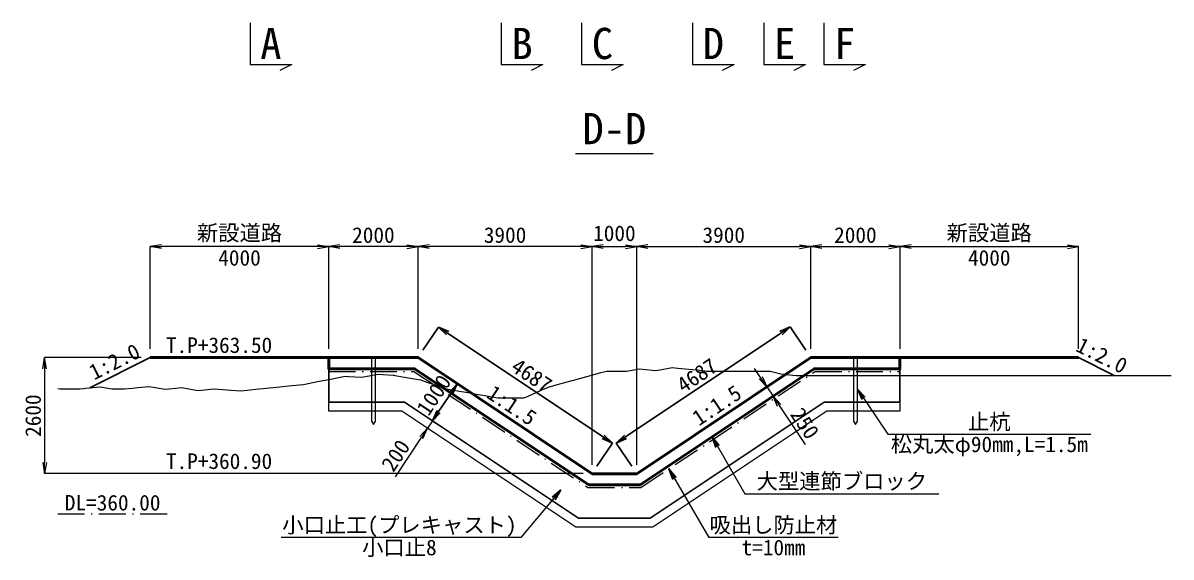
# Model space of a CAD drawing. Header units: millimetres. Extents: x 468560 to 900835, y -713847 to -431684.
# Drawn here: x 522674 to 548399, y -510077 to -498111 of the extents above; entities that cross this region are included whole.
import ezdxf
from ezdxf.enums import TextEntityAlignment as Align

# ---------------------------------------------------------------- set-up
doc = ezdxf.new("R2010")
doc.units = ezdxf.units.MM
doc.header["$LTSCALE"] = 100
doc.header["$PDSIZE"] = 300
doc.linetypes.add('SXF_一点短鎖線', pattern=[9.25, 6, -1.5, 0.25, -1.5])
doc.layers.get('Defpoints').update_dxf_attribs({"color": 153})
for name, color, linetype, lineweight in [('D-BGD', 7, 'Continuous', 13), ('D-BMK', 2, 'SXF_一点短鎖線', 13), ('D-BMK-HTXT', 7, 'Continuous', 13), ('D-BYP-STR1', 2, 'Continuous', 13), ('D-BYP-STR2', 6, 'Continuous', 25), ('D-BYP-STR3', 3, 'Continuous', 25), ('D-BYP-STR7', 2, 'Continuous', 13), ('D-STR', 1, 'Continuous', 50), ('D-STR-DIM', 7, 'Continuous', 13), ('D-STR-HTXT', 7, 'Continuous', 13), ('D-STR-TXT', 7, 'Continuous', 13), ('D-TTL-LINE', 7, 'Continuous', 13), ('D-TTL-TXT', 7, 'Continuous', 13)]:
    doc.layers.add(name, color=color, linetype=linetype, lineweight=lineweight)
doc.styles.add('MS ゴシック', font='MS Gothic.ttf')
doc.styles.add('ＭＳ ゴシック', font='MS Gothic.ttf')
doc.dimstyles.new('DIM-100-F', dxfattribs={"dimscale": 100, "dimtxt": 3.5, "dimasz": 2.5, "dimexe": 0, "dimexo": 2, "dimgap": 0.8, "dimtad": 1, "dimdec": 0, "dimzin": 0, "dimdsep": 46, "dimtxsty": 'MS ゴシック', "dimblk": 'OPEN', "dimcen": 0.1, "dimclrd": 256, "dimclre": 256, "dimclrt": 256, "dimaunit": 1, "dimadec": 4, "dimazin": 0, "dimtfac": 1, "dimtdec": 0, "dimtmove": 2, "dimatfit": 3, "dimldrblk": 'OPEN', "dimfxl": 1, "dimtolj": 1, "dimtzin": 0, "dimlwd": -1, "dimlwe": -1, "dimarcsym": 2})

# ---------------------------------------------------------------- blocks, each defined once
blk = doc.blocks.new('_Open')
at = {"color": 0, "linetype": 'ByBlock', "lineweight": -2}
for p, q in [((-1, 0.17), (0, 0)), ((-1, -0.17), (0, 0)), ((0, 0), (-1, 0))]:
    blk.add_line(p, q, dxfattribs=at)
blk = doc.blocks.new('*D63')
at = {"layer": 'D-STR-DIM', "transparency": 16777216}
for p, q in [((535426, -508009), (535426, -503121)), ((535676, -503121), (536176, -503121)), ((536426, -508009), (536426, -503121))]:
    blk.add_line(p, q, dxfattribs=at)
at = {"layer": 'Defpoints', "color": 0, "transparency": 16777216}
for p in [(536426, -503121), (535426, -508209), (536426, -508209)]:
    blk.add_point(p, dxfattribs=at)
at = {"layer": 'D-STR-DIM', "transparency": 16777216, "xscale": 250, "yscale": 250, "zscale": 250, "rotation": 180}
blk.add_blockref('_Open', (535426, -503121), dxfattribs=at)
at = {"layer": 'D-STR-DIM', "transparency": 16777216, "xscale": 250, "yscale": 250, "zscale": 250}
blk.add_blockref('_Open', (536426, -503121), dxfattribs=at)
at = {"layer": 'D-STR-DIM', "transparency": 16777216, "insert": (535926, -502826), "char_height": 350, "attachment_point": 5, "style": 'MS ゴシック'}
blk.add_mtext('\\A1;1000', dxfattribs=at)
blk = doc.blocks.new('*D64')
at = {"layer": 'D-STR-DIM', "transparency": 16777216}
for p, q in [((536426, -508009), (536426, -503121)), ((536676, -503121), (540076, -503121)), ((540326, -505409), (540326, -503121))]:
    blk.add_line(p, q, dxfattribs=at)
at = {"layer": 'Defpoints', "color": 0, "transparency": 16777216}
for p in [(540326, -503121), (540326, -505609), (536426, -508209)]:
    blk.add_point(p, dxfattribs=at)
at = {"layer": 'D-STR-DIM', "transparency": 16777216, "xscale": 250, "yscale": 250, "zscale": 250, "rotation": 180}
blk.add_blockref('_Open', (536426, -503121), dxfattribs=at)
at = {"layer": 'D-STR-DIM', "transparency": 16777216, "xscale": 250, "yscale": 250, "zscale": 250}
blk.add_blockref('_Open', (540326, -503121), dxfattribs=at)
at = {"layer": 'D-STR-DIM', "transparency": 16777216, "insert": (538376, -502866), "char_height": 350, "attachment_point": 5, "style": 'MS ゴシック'}
blk.add_mtext('\\A1;3900', dxfattribs=at)
blk = doc.blocks.new('*D65')
at = {"layer": 'D-STR-DIM', "transparency": 16777216}
for p, q in [((540326, -505409), (540326, -503121)), ((540576, -503121), (542076, -503121)), ((542326, -505409), (542326, -503121))]:
    blk.add_line(p, q, dxfattribs=at)
at = {"layer": 'Defpoints', "color": 0, "transparency": 16777216}
for p in [(542326, -503121), (540326, -505609), (542326, -505609)]:
    blk.add_point(p, dxfattribs=at)
at = {"layer": 'D-STR-DIM', "transparency": 16777216, "xscale": 250, "yscale": 250, "zscale": 250, "rotation": 180}
blk.add_blockref('_Open', (540326, -503121), dxfattribs=at)
at = {"layer": 'D-STR-DIM', "transparency": 16777216, "xscale": 250, "yscale": 250, "zscale": 250}
blk.add_blockref('_Open', (542326, -503121), dxfattribs=at)
at = {"layer": 'D-STR-DIM', "transparency": 16777216, "insert": (541326, -502866), "char_height": 350, "attachment_point": 5, "style": 'MS ゴシック'}
blk.add_mtext('\\A1;2000', dxfattribs=at)
blk = doc.blocks.new('*D66')
at = {"layer": 'D-STR-DIM', "transparency": 16777216}
for p, q in [((531526, -505409), (531526, -503121)), ((535176, -503121), (531776, -503121)), ((535426, -508009), (535426, -503121))]:
    blk.add_line(p, q, dxfattribs=at)
at = {"layer": 'Defpoints', "color": 0, "transparency": 16777216}
for p in [(531526, -503121), (531526, -505609), (535426, -508209)]:
    blk.add_point(p, dxfattribs=at)
at = {"layer": 'D-STR-DIM', "transparency": 16777216, "xscale": 250, "yscale": 250, "zscale": 250, "rotation": 180}
blk.add_blockref('_Open', (531526, -503121), dxfattribs=at)
at = {"layer": 'D-STR-DIM', "transparency": 16777216, "xscale": 250, "yscale": 250, "zscale": 250}
blk.add_blockref('_Open', (535426, -503121), dxfattribs=at)
at = {"layer": 'D-STR-DIM', "transparency": 16777216, "insert": (533476, -502866), "char_height": 350, "attachment_point": 5, "style": 'MS ゴシック'}
blk.add_mtext('\\A1;3900', dxfattribs=at)
blk = doc.blocks.new('*D67')
at = {"layer": 'D-STR-DIM', "transparency": 16777216}
for p, q in [((529526, -505409), (529526, -503121)), ((531276, -503121), (529776, -503121)), ((531526, -505409), (531526, -503121))]:
    blk.add_line(p, q, dxfattribs=at)
at = {"layer": 'Defpoints', "color": 0, "transparency": 16777216}
for p in [(529526, -503121), (529526, -505609), (531526, -505609)]:
    blk.add_point(p, dxfattribs=at)
at = {"layer": 'D-STR-DIM', "transparency": 16777216, "xscale": 250, "yscale": 250, "zscale": 250, "rotation": 180}
blk.add_blockref('_Open', (529526, -503121), dxfattribs=at)
at = {"layer": 'D-STR-DIM', "transparency": 16777216, "xscale": 250, "yscale": 250, "zscale": 250}
blk.add_blockref('_Open', (531526, -503121), dxfattribs=at)
at = {"layer": 'D-STR-DIM', "transparency": 16777216, "insert": (530526, -502866), "char_height": 350, "attachment_point": 5, "style": 'MS ゴシック'}
blk.add_mtext('\\A1;2000', dxfattribs=at)
blk = doc.blocks.new('*D68')
at = {"transparency": 16777216}
for p, q in [((531636, -505443), (531982, -504924)), ((532190, -505063), (535674, -507385)), ((535536, -508043), (535882, -507524))]:
    blk.add_line(p, q, dxfattribs=at)
at = {"layer": 'Defpoints', "color": 0, "transparency": 16777216}
for p in [(531526, -505609), (535882, -507524), (535426, -508209)]:
    blk.add_point(p, dxfattribs=at)
at = {"transparency": 16777216, "xscale": 250, "yscale": 250, "zscale": 250}
for p, rotation in [((531982, -504924), 146.3099324751533), ((535882, -507524), 326.3099324751533)]:
    blk.add_blockref('_Open', p, dxfattribs=dict(at, rotation=rotation))
at = {"transparency": 16777216, "insert": (534074, -506012), "char_height": 350, "attachment_point": 5, "rotation": 326.3099, "style": 'MS ゴシック'}
blk.add_mtext('\\A1;4687', dxfattribs=at)
blk = doc.blocks.new('*D69')
at = {"transparency": 16777216}
for p, q in [((540215, -505443), (539867, -504922)), ((536175, -507383), (539659, -505060)), ((536315, -508043), (535967, -507522))]:
    blk.add_line(p, q, dxfattribs=at)
at = {"layer": 'Defpoints', "color": 0, "transparency": 16777216}
for p in [(539867, -504922), (540326, -505609), (536426, -508209)]:
    blk.add_point(p, dxfattribs=at)
at = {"transparency": 16777216, "xscale": 250, "yscale": 250, "zscale": 250}
for p, rotation in [((539867, -504922), 33.69006752484666), ((535967, -507522), 213.6900675248467)]:
    blk.add_blockref('_Open', p, dxfattribs=dict(at, rotation=rotation))
at = {"transparency": 16777216, "insert": (537776, -506009), "char_height": 350, "attachment_point": 5, "rotation": 33.6901, "style": 'MS ゴシック'}
blk.add_mtext('\\A1;4687', dxfattribs=at)
blk = doc.blocks.new('*D70')
at = {"layer": 'D-STR-DIM', "transparency": 16777216}
for p, q in [((539202, -506058), (539064, -505850)), ((539259, -506320), (539341, -506266)), ((539341, -506266), (539480, -506474)), ((539397, -506528), (539480, -506474)), ((539618, -506682), (540202, -507558))]:
    blk.add_line(p, q, dxfattribs=at)
at = {"layer": 'Defpoints', "color": 0, "transparency": 16777216}
for p in [(539092, -506431), (539480, -506474), (539231, -506639)]:
    blk.add_point(p, dxfattribs=at)
at = {"layer": 'D-STR-DIM', "transparency": 16777216, "xscale": 250, "yscale": 250, "zscale": 250}
for p, rotation in [((539341, -506266), 303.6900675259798), ((539480, -506474), 123.6900675259798)]:
    blk.add_blockref('_Open', p, dxfattribs=dict(at, rotation=rotation))
at = {"layer": 'D-STR-DIM', "transparency": 16777216, "insert": (540192, -507082), "char_height": 350, "attachment_point": 5, "rotation": 303.6901, "style": 'MS ゴシック'}
blk.add_mtext('\\A1;250', dxfattribs=at)
blk = doc.blocks.new('*D71')
at = {"transparency": 16777216}
for p, q in [((532528, -506277), (532404, -506195)), ((532266, -506403), (531988, -506819)), ((531973, -507109), (531850, -507027))]:
    blk.add_line(p, q, dxfattribs=at)
at = {"layer": 'Defpoints', "color": 0, "transparency": 16777216}
for p in [(532694, -506388), (531850, -507027), (532140, -507220)]:
    blk.add_point(p, dxfattribs=at)
at = {"transparency": 16777216, "xscale": 250, "yscale": 250, "zscale": 250}
for p, rotation in [((532404, -506195), 56.30993247515052), ((531850, -507027), 236.3099324751505)]:
    blk.add_blockref('_Open', p, dxfattribs=dict(at, rotation=rotation))
at = {"transparency": 16777216, "insert": (531881, -506447), "char_height": 350, "attachment_point": 5, "rotation": 56.3099, "style": 'MS ゴシック'}
blk.add_mtext('\\A1;1000', dxfattribs=at)
blk = doc.blocks.new('*D72')
at = {"layer": 'D-STR-DIM', "transparency": 16777216}
for p, q in [((531988, -506819), (532127, -506611)), ((531850, -507027), (531739, -507193)), ((531973, -507109), (531850, -507027)), ((531862, -507276), (531739, -507193)), ((531600, -507401), (531016, -508278))]:
    blk.add_line(p, q, dxfattribs=at)
at = {"layer": 'Defpoints', "color": 0, "transparency": 16777216}
for p in [(531739, -507193), (532140, -507220), (532029, -507387)]:
    blk.add_point(p, dxfattribs=at)
at = {"layer": 'D-STR-DIM', "transparency": 16777216, "xscale": 250, "yscale": 250, "zscale": 250}
for p, rotation in [((531850, -507027), 236.3099324750082), ((531739, -507193), 56.30993247500815)]:
    blk.add_blockref('_Open', p, dxfattribs=dict(at, rotation=rotation))
at = {"layer": 'D-STR-DIM', "transparency": 16777216, "insert": (531026, -507802), "char_height": 350, "attachment_point": 5, "rotation": 56.3099, "style": 'MS ゴシック'}
blk.add_mtext('\\A1;200', dxfattribs=at)
blk = doc.blocks.new('*D60')
at = {"layer": 'D-STR-DIM', "transparency": 16777216}
for p, q in [((525326, -505609), (523158, -505609)), ((523158, -505859), (523158, -507959)), ((535226, -508209), (523158, -508209))]:
    blk.add_line(p, q, dxfattribs=at)
at = {"layer": 'Defpoints', "color": 0, "transparency": 16777216}
for p in [(525526, -505609), (523158, -508209), (535426, -508209)]:
    blk.add_point(p, dxfattribs=at)
at = {"layer": 'D-STR-DIM', "transparency": 16777216, "xscale": 250, "yscale": 250, "zscale": 250}
for p, rotation in [((523158, -505609), 90), ((523158, -508209), 270)]:
    blk.add_blockref('_Open', p, dxfattribs=dict(at, rotation=rotation))
at = {"layer": 'D-STR-DIM', "transparency": 16777216, "insert": (522903, -506909), "char_height": 350, "attachment_point": 5, "rotation": 90, "style": 'MS ゴシック'}
blk.add_mtext('\\A1;2600', dxfattribs=at)
blk = doc.blocks.new('*D61')
at = {"layer": 'D-STR-DIM', "transparency": 16777216}
for p, q in [((525526, -505409), (525526, -503121)), ((529276, -503121), (525776, -503121)), ((529526, -505409), (529526, -503121))]:
    blk.add_line(p, q, dxfattribs=at)
at = {"layer": 'Defpoints', "color": 0, "transparency": 16777216}
for p in [(525526, -503121), (525526, -505609), (529526, -505609)]:
    blk.add_point(p, dxfattribs=at)
at = {"layer": 'D-STR-DIM', "transparency": 16777216, "xscale": 250, "yscale": 250, "zscale": 250, "rotation": 180}
blk.add_blockref('_Open', (525526, -503121), dxfattribs=at)
at = {"layer": 'D-STR-DIM', "transparency": 16777216, "xscale": 250, "yscale": 250, "zscale": 250}
blk.add_blockref('_Open', (529526, -503121), dxfattribs=at)
at = {"layer": 'D-STR-DIM', "transparency": 16777216, "char_height": 350, "attachment_point": 5, "style": 'MS ゴシック'}
for s, insert in [('\\A1;新設道路', (527526, -502834)), ('\\A1;4000', (527526, -503376))]:
    blk.add_mtext(s, dxfattribs=dict(at, insert=insert))
blk = doc.blocks.new('*D62')
at = {"layer": 'D-STR-DIM', "transparency": 16777216}
for p, q in [((542326, -505409), (542326, -503121)), ((542576, -503121), (546076, -503121)), ((546326, -505409), (546326, -503121))]:
    blk.add_line(p, q, dxfattribs=at)
at = {"layer": 'Defpoints', "color": 0, "transparency": 16777216}
for p in [(546326, -503121), (542326, -505609), (546326, -505609)]:
    blk.add_point(p, dxfattribs=at)
at = {"layer": 'D-STR-DIM', "transparency": 16777216, "xscale": 250, "yscale": 250, "zscale": 250, "rotation": 180}
blk.add_blockref('_Open', (542326, -503121), dxfattribs=at)
at = {"layer": 'D-STR-DIM', "transparency": 16777216, "xscale": 250, "yscale": 250, "zscale": 250}
blk.add_blockref('_Open', (546326, -503121), dxfattribs=at)
at = {"layer": 'D-STR-DIM', "transparency": 16777216, "char_height": 350, "attachment_point": 5, "style": 'MS ゴシック'}
for s, insert in [('\\A1;新設道路', (544326, -502834)), ('\\A1;4000', (544326, -503376))]:
    blk.add_mtext(s, dxfattribs=dict(at, insert=insert))

msp = doc.modelspace()

# ---------------------------------------------------------------- linework, layer by layer
at = {"layer": 'D-BGD', "color": 7, "linetype": 'Continuous', "lineweight": 13}
msp.add_lwpolyline([(523452.17, -506299.33), (523508.73, -506309.14), (523668.44, -506309.14), (523946.28, -506309.14), (524034.65, -506300.33), (524085.45, -506295.27), (524400.87, -506263.83), (524662.17, -506309.14), (524767.08, -506309.14), (524949.59, -506309.14), (525133.29, -506290.83), (525238.89, -506280.31), (525499.51, -506254.33), (525815.6, -506309.14), (525865.72, -506317.83), (525952.91, -506309.14), (526231.93, -506281.33), (526392.32, -506309.14), (526598.14, -506344.83), (526956.22, -506309.14), (526964.36, -506308.33), (526969.04, -506307.86), (527330.57, -506334.52), (527545.75, -506350.38), (527696.78, -506335.33), (527959.53, -506309.14), (528063, -506298.83), (528122.47, -506292.9), (528429.21, -506262.33), (528699.19, -506235.42), (528962.84, -506209.14), (529275.9, -506146.74), (529527.85, -506096.51), (529852.62, -506031.77), (529894.06, -506023.51), (529966.15, -506028.83), (530260.27, -506050.51), (530429.34, -506016.81), (530626.49, -505977.51), (530969.47, -506002.8), (530992.7, -506004.51), (531006.06, -506009.14), (531358.91, -506070.33), (531582.77, -506109.14), (531725.13, -506158.51), (531972.78, -506244.39), (532091.34, -506285.51), (532159.49, -506309.14), (532457.55, -506360.82), (532736.21, -506409.14), (532823.77, -506424.32), (532976.09, -506450.74), (533189.98, -506487.82), (533312.92, -506509.14), (533556.19, -506509.14), (533889.64, -506509.14), (533922.4, -506503.46), (533979.4, -506478.01), (534288.62, -506339.96), (534466.36, -506260.61), (534654.83, -506209.14), (534982.71, -506119.61), (535021.04, -506112.96), (535043.08, -506103.13), (535387.26, -506009.14), (535619.79, -505945.64), (535753.47, -505909.14), (535925.52, -505909.14), (535986.03, -505909.14), (536119.68, -505909.14), (536196.51, -505909.14), (536485.89, -505858.96), (536773.23, -505887.6), (536852.11, -505895.46), (536989.34, -505871.67), (537218.32, -505831.97), (537349.94, -505845.08), (537837.45, -505893.67), (537926.66, -505902.57), (537950.75, -505904.97), (537992.65, -505909.14), (538316.96, -505909.14), (538503.38, -505909.14), (538683.17, -505909.14), (538995.96, -505909.14), (539049.39, -505909.14), (539080.1, -505909.14), (539415.6, -505909.14), (539656.81, -505975.01), (539781.81, -505987.47), (539999.27, -506009.14), (540148.02, -506009.14), (540233.53, -506009.14), (540514.24, -506009.14), (540810.25, -506009.14), (540880.45, -506009.14), (541002.58, -506009.14), (541246.66, -506009.14), (541386.96, -506009.14), (541612.88, -506009.14), (541963.68, -506009.14), (541979.09, -506009.14), (542005.9, -506009.14), (542345.3, -506009.14), (542540.4, -506009.14), (542711.52, -506009.14), (543009.21, -506009.14), (543077.73, -506009.14), (543117.11, -506009.14), (543443.94, -506009.14), (543693.83, -506009.14), (543810.15, -506009.14), (544012.52, -506009.14), (544176.37, -506009.14), (544270.55, -506009.14), (544542.58, -506009.14), (544847.27, -506009.14), (544908.79, -506009.14), (545015.83, -506009.14), (545275.01, -506009.14), (545423.98, -506009.14), (545975.76, -506009.14), (546000.7, -506009.14), (546007.43, -506009.14), (546019.14, -506009.14), (546373.65, -506009.14), (546577.42, -506009.14), (546739.86, -506009.14), (547022.46, -506009.14), (547106.07, -506009.14), (547154.13, -506009.14), (547472.28, -506009.14), (547730.85, -506009.14), (547838.5, -506009.14), (548025.77, -506009.14), (548204.71, -506009.14), (548307.57, -506009.14), (548398.87, -506009.14)], dxfattribs=at)
at = {"layer": 'D-BMK'}
msp.add_line((523452.17, -509109.14), (525952.17, -509109.14), dxfattribs=at)
at = {"layer": 'D-BYP-STR1'}
for points in [[(530480.52, -507031.2), (530525.52, -507109.14), (530570.52, -507031.2), (530570.52, -505609.14), (530480.52, -505609.14)], [(541280.52, -507031.2), (541325.52, -507109.14), (541370.52, -507031.2), (541370.52, -505609.14), (541280.52, -505609.14)]]:
    msp.add_lwpolyline(points, close=True, dxfattribs=at)
at = {"layer": 'D-BYP-STR1', "linetype": 'SXF_一点短鎖線'}
msp.add_lwpolyline([(529525.52, -505919.14), (531431.66, -505919.14), (535331.66, -508519.14), (536519.38, -508519.14), (540419.38, -505919.14), (542325.52, -505919.14)], dxfattribs=at)
at = {"layer": 'D-BYP-STR2'}
for p, q in [((525525.52, -505609.14), (524170.15, -506286.83)), ((546325.52, -505609.14), (547125.52, -506009.14))]:
    msp.add_line(p, q, dxfattribs=at)
at = {"layer": 'D-BYP-STR3'}
msp.add_lwpolyline([(529525.52, -505609.14), (531525.52, -505609.14), (535425.52, -508209.14), (536425.52, -508209.14), (540325.52, -505609.14), (542325.52, -505609.14), (542325.52, -506609.14), (540628.3, -506609.14), (536728.3, -509209.14), (535122.75, -509209.14), (531222.75, -506609.14), (529525.52, -506609.14)], close=True, dxfattribs=at)
at = {"layer": 'D-BYP-STR7'}
msp.add_lwpolyline([(542325.52, -506609.14), (542325.52, -506809.14), (540688.85, -506809.14), (536788.85, -509409.14), (535062.19, -509409.14), (531162.19, -506809.14), (529525.52, -506809.14), (529525.52, -506609.14)], dxfattribs=at)
at = {"layer": 'D-STR'}
for p, q in [((529525.52, -505609.14), (525525.52, -505609.14)), ((542325.52, -505609.14), (546325.52, -505609.14))]:
    msp.add_line(p, q, dxfattribs=at)
msp.add_lwpolyline([(535349.83, -508459.14), (531449.83, -505859.14), (529525.52, -505859.14), (529525.52, -505609.14), (531525.52, -505609.14), (535425.52, -508209.14), (536425.52, -508209.14), (540325.52, -505609.14), (542325.52, -505609.14), (542325.52, -505859.14), (540401.21, -505859.14), (536501.21, -508459.14)], close=True, dxfattribs=at)
at = {"layer": 'D-STR-HTXT'}
for p, q in [((542054.22, -507326.36), (546598.63, -507326.36)), ((538850.16, -508657.96), (543194.82, -508657.96)), ((533830.19, -509638.24), (528459.05, -509638.24)), ((540940.06, -509638.24), (538040.06, -509638.24))]:
    msp.add_line(p, q, dxfattribs=at)
for points in [[(527762.37, -498111.05), (527762.37, -499044.39), (528695.7, -499044.39), (528429.03, -499177.72)], [(533390.94, -498111.05), (533390.94, -499044.39), (534324.27, -499044.39), (534057.61, -499177.72)], [(535190.94, -498111.05), (535190.94, -499044.39), (536124.27, -499044.39), (535857.61, -499177.72)], [(539276.65, -498111.05), (539276.65, -499044.39), (540209.99, -499044.39), (539943.32, -499177.72)], [(540619.51, -498111.05), (540619.51, -499044.39), (541552.84, -499044.39), (541286.18, -499177.72)]]:
    msp.add_lwpolyline(points, dxfattribs=at)
at = {"layer": 'D-STR-HTXT', "elevation": -0.02}
msp.add_lwpolyline([(537676.65, -498111.05), (537676.65, -499044.39), (538609.99, -499044.39), (538343.32, -499177.72)], dxfattribs=at)
at = {"layer": 'D-TTL-LINE'}
msp.add_line((535052.52, -501037.16), (536798.52, -501037.16), dxfattribs=at)

# ---------------------------------------------------------------- texts
at = {"layer": 'D-BMK-HTXT', "style": 'MS ゴシック'}
msp.add_text('DL=360.00', height=350, dxfattribs=at).set_placement((523611.94, -509034.14))
at = {"layer": 'D-STR-TXT', "style": 'ＭＳ ゴシック'}
for s, p in [('A', (528229.03, -498570.61)), ('B', (533857.61, -498570.61)), ('C', (535657.61, -498570.61)), ('D', (538143.32, -498570.61, -0.02)), ('E', (539743.32, -498570.61)), ('F', (541086.18, -498570.61))]:
    msp.add_text(s, height=700, dxfattribs=at).set_placement(p, align=Align.MIDDLE_CENTER)
at = {"layer": 'D-STR-TXT'}
for s, style, p in [('T.P+363.50', 'ＭＳ ゴシック', (527067.63, -505609.14)), ('止杭', 'ＭＳ ゴシック', (544326.43, -507326.36)), ('T.P+360.90', 'ＭＳ ゴシック', (527067.63, -508209.14)), ('大型連節ブロック', 'ＭＳ ゴシック', (541022.49, -508657.96)), ('小口止工(プレキャスト)', 'ＭＳ ゴシック', (531109.05, -509638.24)), ('吸出し防止材', 'MS ゴシック', (539490.06, -509638.24))]:
    msp.add_text(s, height=350, dxfattribs=dict(at, style=style)).set_placement(p, align=Align.BOTTOM_CENTER)
at = {"layer": 'D-STR-TXT', "style": 'ＭＳ ゴシック'}
for s, rotation, p in [('1:2.0', 333.434949, (546725.52, -505809.14)), ('1:2.0', 26.565051, (524847.83, -505947.99)), ('1:1.5', 326.309932, (533475.52, -506909.14)), ('1:1.5', 33.690068, (538375.52, -506909.14))]:
    msp.add_text(s, height=350, rotation=rotation, dxfattribs=at).set_placement(p, align=Align.BOTTOM_CENTER)
at = {"layer": 'D-STR-TXT'}
for s, style, p in [('松丸太φ90mm,L=1.5m', 'ＭＳ ゴシック', (544326.43, -507376.36)), ('小口止8', 'ＭＳ ゴシック', (531109.05, -509688.24)), ('t=10mm', 'MS ゴシック', (539490.06, -509688.24))]:
    msp.add_text(s, height=350, dxfattribs=dict(at, style=style)).set_placement(p, align=Align.TOP_CENTER)
at = {"layer": 'D-TTL-TXT', "style": 'MS ゴシック'}
msp.add_text('D-D', height=700, dxfattribs=at).set_placement((535925.52, -501037.16), align=Align.BOTTOM_CENTER)

# ---------------------------------------------------------------- dimensions: what is measured, and where the dimension line sits
for p1, p2, distance, picture, middle in [((531525.52, -505609.14), (535425.52, -508209.14), 823.61, '*D68', (534073.83, -506011.68)), ((536425.52, -508209.14), (540325.52, -505609.14), 826.36, '*D69', (537775.69, -506009.39)), ((532694.31, -506388.33), (532139.61, -507220.38), -348.59, '*D71', (531881.46, -506447.36))]:
    dim = msp.add_aligned_dim(p1=p1, p2=p2, distance=distance, dimstyle='DIM-100-F')
    dim.commit()
    dim.dimension.update_dxf_attribs({"geometry": picture, "text_midpoint": middle})
at = {"layer": 'D-STR-DIM'}
dim = msp.add_linear_dim(base=(525525.52, -503120.67), p1=(529525.52, -505609.14), p2=(525525.52, -505609.14), text='新設道路\\X<>', dimstyle='DIM-100-F', dxfattribs=at)
dim.commit()
dim.dimension.update_dxf_attribs({"geometry": '*D61', "text_midpoint": (527525.52, -503120.67)})
for base, p1, p2, picture, middle in [((529525.52, -503120.67), (531525.52, -505609.14), (529525.52, -505609.14), '*D67', (530525.52, -502865.67)), ((531525.52, -503120.67), (535425.52, -508209.14), (531525.52, -505609.14), '*D66', (533475.52, -502865.67)), ((536425.52, -503120.67), (535425.52, -508209.14), (536425.52, -508209.14), '*D63', (535925.52, -502825.67)), ((540325.52, -503120.67), (536425.52, -508209.14), (540325.52, -505609.14), '*D64', (538375.52, -502865.67)), ((542325.52, -503120.67), (540325.52, -505609.14), (542325.52, -505609.14), '*D65', (541325.52, -502865.67))]:
    dim = msp.add_linear_dim(base=base, p1=p1, p2=p2, dimstyle='DIM-100-F', dxfattribs=at)
    dim.commit()
    dim.dimension.update_dxf_attribs({"geometry": picture, "text_midpoint": middle})
dim = msp.add_linear_dim(base=(546325.52, -503120.67), p1=(542325.52, -505609.14), p2=(546325.52, -505609.14), angle=180, text='新設道路\\X<>', dimstyle='DIM-100-F', dxfattribs=at)
dim.commit()
dim.dimension.update_dxf_attribs({"geometry": '*D62', "text_midpoint": (544325.52, -503120.67)})
dim = msp.add_linear_dim(base=(523158.29, -508209.14), p1=(525525.52, -505609.14), p2=(535425.52, -508209.14), angle=90, dimstyle='DIM-100-F', dxfattribs=at)
dim.commit()
dim.dimension.update_dxf_attribs({"geometry": '*D60', "text_midpoint": (522903.29, -506909.14)})
dim = msp.add_aligned_dim(p1=(539092.25, -506431.32), p2=(539230.93, -506639.34), distance=298.84, dimstyle='DIM-100-F', override={"dimtmove": 0}, dxfattribs=at)
dim.commit()
dim.dimension.update_dxf_attribs({"geometry": '*D70', "text_midpoint": (540191.85, -507082.28)})
dim = msp.add_linear_dim(base=(531738.62, -507193.43), p1=(532139.61, -507220.38), p2=(532028.67, -507386.79), angle=56.309932, dimstyle='DIM-100-F', override={"dimtmove": 0}, dxfattribs=at)
dim.commit()
dim.dimension.update_dxf_attribs({"geometry": '*D72', "text_midpoint": (531238.52, -507943.58), "dimtype": 160})

# ---------------------------------------------------------------- leaders
at = {"layer": 'D-STR-HTXT'}
for points in [[(541370.52, -506314.28), (542054.22, -507326.36)], [(538114.44, -507383.66), (538850.16, -508657.96)]]:
    msp.add_leader(points, dimstyle='DIM-100-F', dxfattribs=at)
for points in [[(537148.74, -508099.57), (538040.06, -509638.24)], [(534725.84, -508574.54), (533830.19, -509638.24)]]:
    msp.add_leader(points, dimstyle='DIM-100-F', override={"dimtad": 0}, dxfattribs=at)

doc.saveas('drawing.dxf')
